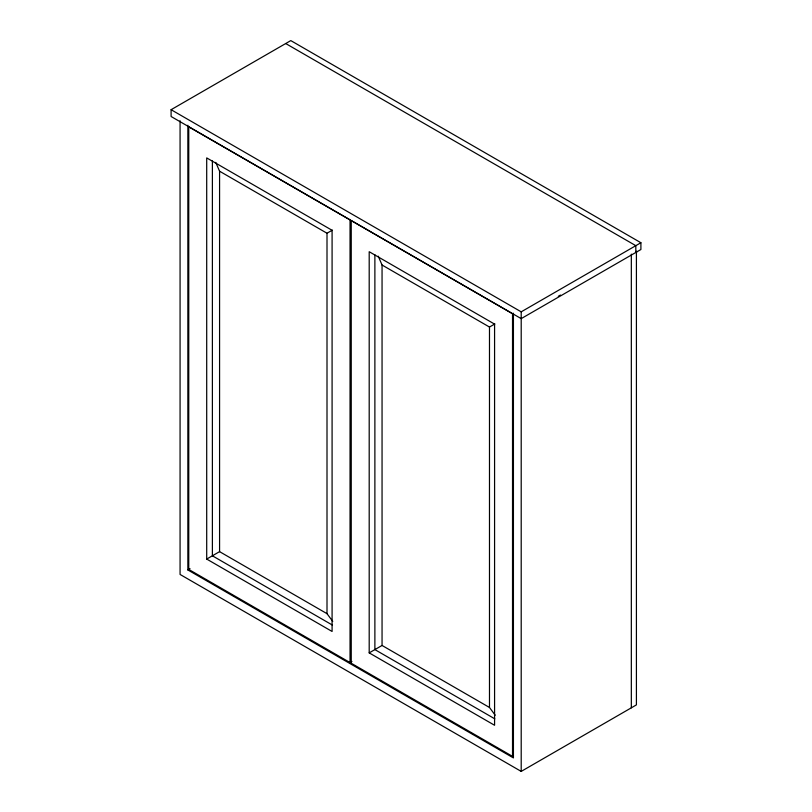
<?xml version="1.0" encoding="UTF-8"?>
<svg xmlns="http://www.w3.org/2000/svg" width="812" height="812" viewBox="0 0 812 812"><rect width="100%" height="100%" fill="white"/><g stroke="black" fill="none" stroke-linecap="round" stroke-linejoin="round"><path stroke-width="1.22" d="M171.099 109.701L290.797 40.6L640.901 242.737L640.901 249.528L521.202 318.629L171.099 116.502L171.099 109.701L521.202 311.838L640.901 242.737M332.747 621.403L327.003 613.669L327.003 233.237L332.382 230.121M495.229 715.22L489.484 707.475L489.484 327.043L494.873 323.937M558.28 296.309L560.463 295.05M187.856 125.251L187.856 569.953L190.038 568.694M206.705 559.072L206.705 157.904L332.088 230.293L332.088 631.462L206.705 559.072L219.575 551.642L219.575 171.21L215.748 162.37M350.043 662.562L350.043 219.93L188.749 126.814L188.749 569.435L350.043 662.562L351.941 661.465M369.196 652.878L369.196 251.72L494.579 324.11L494.579 725.268L369.196 652.878L382.056 645.459L382.056 265.017L378.23 256.176M180.071 120.765L180.071 574.449L521.202 771.4L636.415 704.887L636.415 251.202L637.207 251.659M285.702 43.533L635.816 245.671L635.816 252.461M219.575 171.21L327.003 233.237M382.056 265.017L489.484 327.043M219.575 551.642L327.003 613.669M382.056 645.459L489.484 707.475M332.321 625.027L212.389 555.794L212.389 160.949M494.812 718.843L374.88 649.6L374.88 254.765M187.856 569.953L513.428 757.921L513.428 313.219M631.33 254.136L631.33 707.82M521.202 311.838L521.202 771.4M512.524 313.736L351.241 220.62L351.241 663.252L512.524 756.368L512.524 313.736"/></g></svg>
